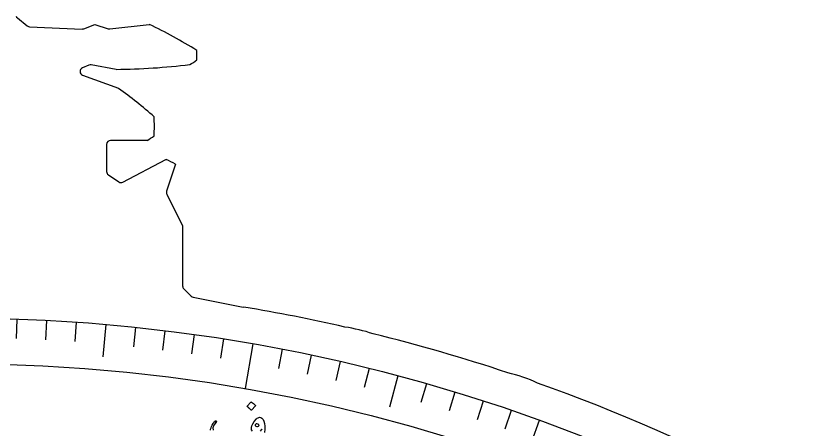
# Model space of a CAD drawing. Header units: millimetres. Extents: x -68 to 67, y -67 to 79.
# Drawn here: x 2.27 to 33.58, y 61.79 to 77.91 of the extents above; entities that cross this region are included whole.
import ezdxf

# ---------------------------------------------------------------- set-up
doc = ezdxf.new("R2010")
doc.units = ezdxf.units.MM
for name, color, linetype in [('CUT_OUTER', 1, 'Continuous'), ('ENGRAVE', 7, 'Continuous'), ('ENGRAVE_FINE', 8, 'Continuous'), ('TEXT', 5, 'Continuous')]:
    doc.layers.add(name, color=color, linetype=linetype)

msp = doc.modelspace()

# ---------------------------------------------------------------- linework, layer by layer
at = {"layer": 'CUT_OUTER'}
for points in [[(2.3247, 77.8374), (2.7117, 77.5274)], [(2.799, 77.4946), (4.842, 77.4063)], [(4.9041, 77.4169), (5.3324, 77.5878), (5.3359, 77.589), (5.3394, 77.588), (5.8584, 77.4155)], [(5.9232, 77.4088), (7.4563, 77.5888), (7.4601, 77.589)], [(5.1102, 76.0014), (4.8514, 75.8907)], [(6.1675, 75.8352), (6.163, 75.8357), (5.196, 76.0111)], [(4.8586, 75.6121), (6.2555, 75.0972), (6.2592, 75.0956)], [(7.3676, 73.0642), (7.3639, 73.064), (5.9476, 73.064)], [(5.7976, 72.914), (5.7976, 71.8516)], [(6.4307, 71.4431), (8.1036, 72.3239), (8.1068, 72.3254)], [(8.4758, 72.1405), (8.4748, 72.1372), (8.1264, 71.0912)], [(5.8643, 71.7269), (6.2775, 71.451)], [(8.1345, 70.9767), (8.7518, 69.7428), (8.7532, 69.7396), (8.7534, 69.7362), (8.7534, 67.4001)], [(8.7973, 67.2941), (9.0904, 67.001)], [(9.1674, 66.9599), (11.0387, 66.591), (11.1316, 66.5758)]]:
    msp.add_lwpolyline(points, dxfattribs=at)
for centre, radius, start, end in [((2.4185, 77.9545), 0.15, 196.68387, 231.29935), ((2.8054, 77.6445), 0.15, 231.29935, 267.52546), ((4.8485, 77.5562), 0.15, 267.52546, 291.75807), ((5.9057, 77.5578), 0.15, 251.60693, 276.69412), ((-1.4266, 59.2467), 20.3817, 58.22298, 64.15037), ((5.5459, 76.3888), 3.7653, 357.19052, 2.80814), ((7.3105, 78.8924), 3.3484, 300.90197, 306.59752), ((4.9105, 75.7528), 0.15, 113.16971, 249.76595), ((5.1692, 75.8635), 0.15, 79.71861, 113.16971), ((5.8489, 103.1229), 27.2896, 270.66901, 276.69436), ((-3.3606, 61.6471), 16.5348, 48.27232, 54.42374), ((0.2725, 73.6182), 7.3816, 357.13401, 2.86678), ((5.9476, 72.914), 0.15, 90, 180), ((5.6471, 75.9453), 3.3557, 300.84353, 306.53626), ((6.3612, 68.3799), 4.3143, 60.65165, 66.13494), ((5.9476, 71.8516), 0.15, 180, 236.27773), ((6.3608, 71.5758), 0.15, 236.27773, 297.76853), ((8.2687, 71.0438), 0.15, 161.57552, 206.57702), ((8.9034, 67.4001), 0.15, 180, 225), ((9.1964, 67.1071), 0.15, 225, 258.84782), ((0.0596, 0.3259), 67.1688, 77.097147, 80.512147), ((14.105, 59.3343), 6.5343, 71.64233, 81.6106), ((0.1047, 0.3614), 67.1237, 71.503669, 76.158732), ((20.1653, 58.5496), 5.6057, 64.70801, 77.28265), ((0.0038, 0.0049), 67.4938, 37.332148, 70.47613)]:
    msp.add_arc(centre, radius, start, end, dxfattribs=at)
at = {"layer": 'ENGRAVE'}
for points in [[(5.7654, 65.8983), (5.655, 64.6375)], [(11.4868, 65.145), (11.1791, 63.4001)], [(17.1209, 63.896), (16.7933, 62.6735)], [(22.6246, 62.1607), (22.0186, 60.4956)]]:
    msp.add_lwpolyline(points, dxfattribs=at)
for radius in [66.15, 66.15, 64.3781]:
    msp.add_circle((0, 0), radius, dxfattribs=at)
at = {"layer": 'ENGRAVE_FINE'}
for points in [[(2.3086, 66.1097), (2.2821, 65.3508)], [(3.462, 66.0593), (3.4223, 65.301)], [(4.6144, 65.9889), (4.5614, 65.2313)], [(6.9146, 65.7876), (6.8352, 65.0324)], [(8.0617, 65.6569), (7.9691, 64.9032)], [(9.2063, 65.5062), (9.1006, 64.7542)], [(10.3481, 65.3356), (10.2293, 64.5856)], [(12.622, 64.9346), (12.4771, 64.1892)], [(13.7534, 64.7045), (13.5955, 63.9617)], [(14.8805, 64.4546), (14.7097, 63.7147)], [(16.0031, 64.1851), (15.8194, 63.4482)], [(18.2334, 63.5875), (18.0241, 62.8575)], [(19.3404, 63.2596), (19.1184, 62.5334)], [(20.4415, 62.9124), (20.2068, 62.1902)], [(21.5363, 62.5461), (21.2891, 61.8281)]]:
    msp.add_lwpolyline(points, dxfattribs=at)
at = {"layer": 'TEXT'}
for points in [[(11.4092, 62.8769), (11.4128, 62.8794), (11.4174, 62.8804), (11.423, 62.88), (11.4296, 62.8782), (11.4738, 62.8506), (11.5144, 62.8193), (11.5514, 62.7843), (11.5849, 62.7456), (11.5878, 62.7401), (11.5886, 62.735), (11.5873, 62.7303), (11.5838, 62.7259), (11.4356, 62.5647), (11.4306, 62.5612), (11.4249, 62.5611), (11.4186, 62.5646), (11.4117, 62.5716), (11.4057, 62.5776), (11.3962, 62.5868), (11.3832, 62.5991), (11.3666, 62.6145), (11.3462, 62.6331), (11.3216, 62.6548), (11.2929, 62.6799), (11.26, 62.7081), (11.2557, 62.7126), (11.254, 62.7166), (11.2546, 62.7202), (11.2577, 62.7234)], [(11.7085, 61.941), (11.7195, 61.9501), (11.7241, 61.9604), (11.7223, 61.9719), (11.7143, 61.9846), (11.6781, 62.0184), (11.6431, 62.0315), (11.6091, 62.0239), (11.5763, 61.9956), (11.571, 61.9861), (11.5685, 61.9772), (11.569, 61.9691), (11.5725, 61.9616), (11.6023, 61.934), (11.6349, 61.9214), (11.6703, 61.9237), (11.7085, 61.941)]]:
    msp.add_lwpolyline(points, close=True, dxfattribs=at)
for points in [[(9.8336, 61.7776), (9.8429, 61.8215), (9.857, 61.8702), (9.8759, 61.9237), (9.902, 61.9815), (9.9342, 62.0366), (9.9725, 62.0888), (10.0169, 62.1382), (10.0232, 62.1436), (10.0301, 62.1471), (10.0377, 62.1487), (10.0458, 62.1483), (10.0534, 62.146), (10.0591, 62.1418), (10.0629, 62.1358), (10.0649, 62.1279), (10.0651, 62.1196), (10.0636, 62.1121), (10.0603, 62.1055), (10.0554, 62.0998), (9.9695, 61.9825), (9.9302, 61.8767), (9.9373, 61.7826)], [(11.4749, 61.7391), (11.4379, 61.7993), (11.4255, 61.8822), (11.4386, 61.951), (11.4773, 62.0308), (11.5415, 62.1216), (11.6314, 62.2235), (11.6584, 62.2477), (11.6864, 62.2659), (11.7155, 62.278), (11.7457, 62.2839), (11.7457, 62.2839), (11.7947, 62.2782), (11.8393, 62.2507), (11.8793, 62.2013), (11.9148, 62.1301), (11.9414, 62.0412), (11.955, 61.9386), (11.9555, 61.8224), (11.943, 61.6925)], [(11.8485, 61.7778), (11.8298, 61.8037), (11.8272, 61.8053), (11.8236, 61.8043), (11.8189, 61.8007), (11.813, 61.7945), (11.7679, 61.7457)]]:
    msp.add_lwpolyline(points, dxfattribs=at)

doc.saveas('drawing.dxf')
